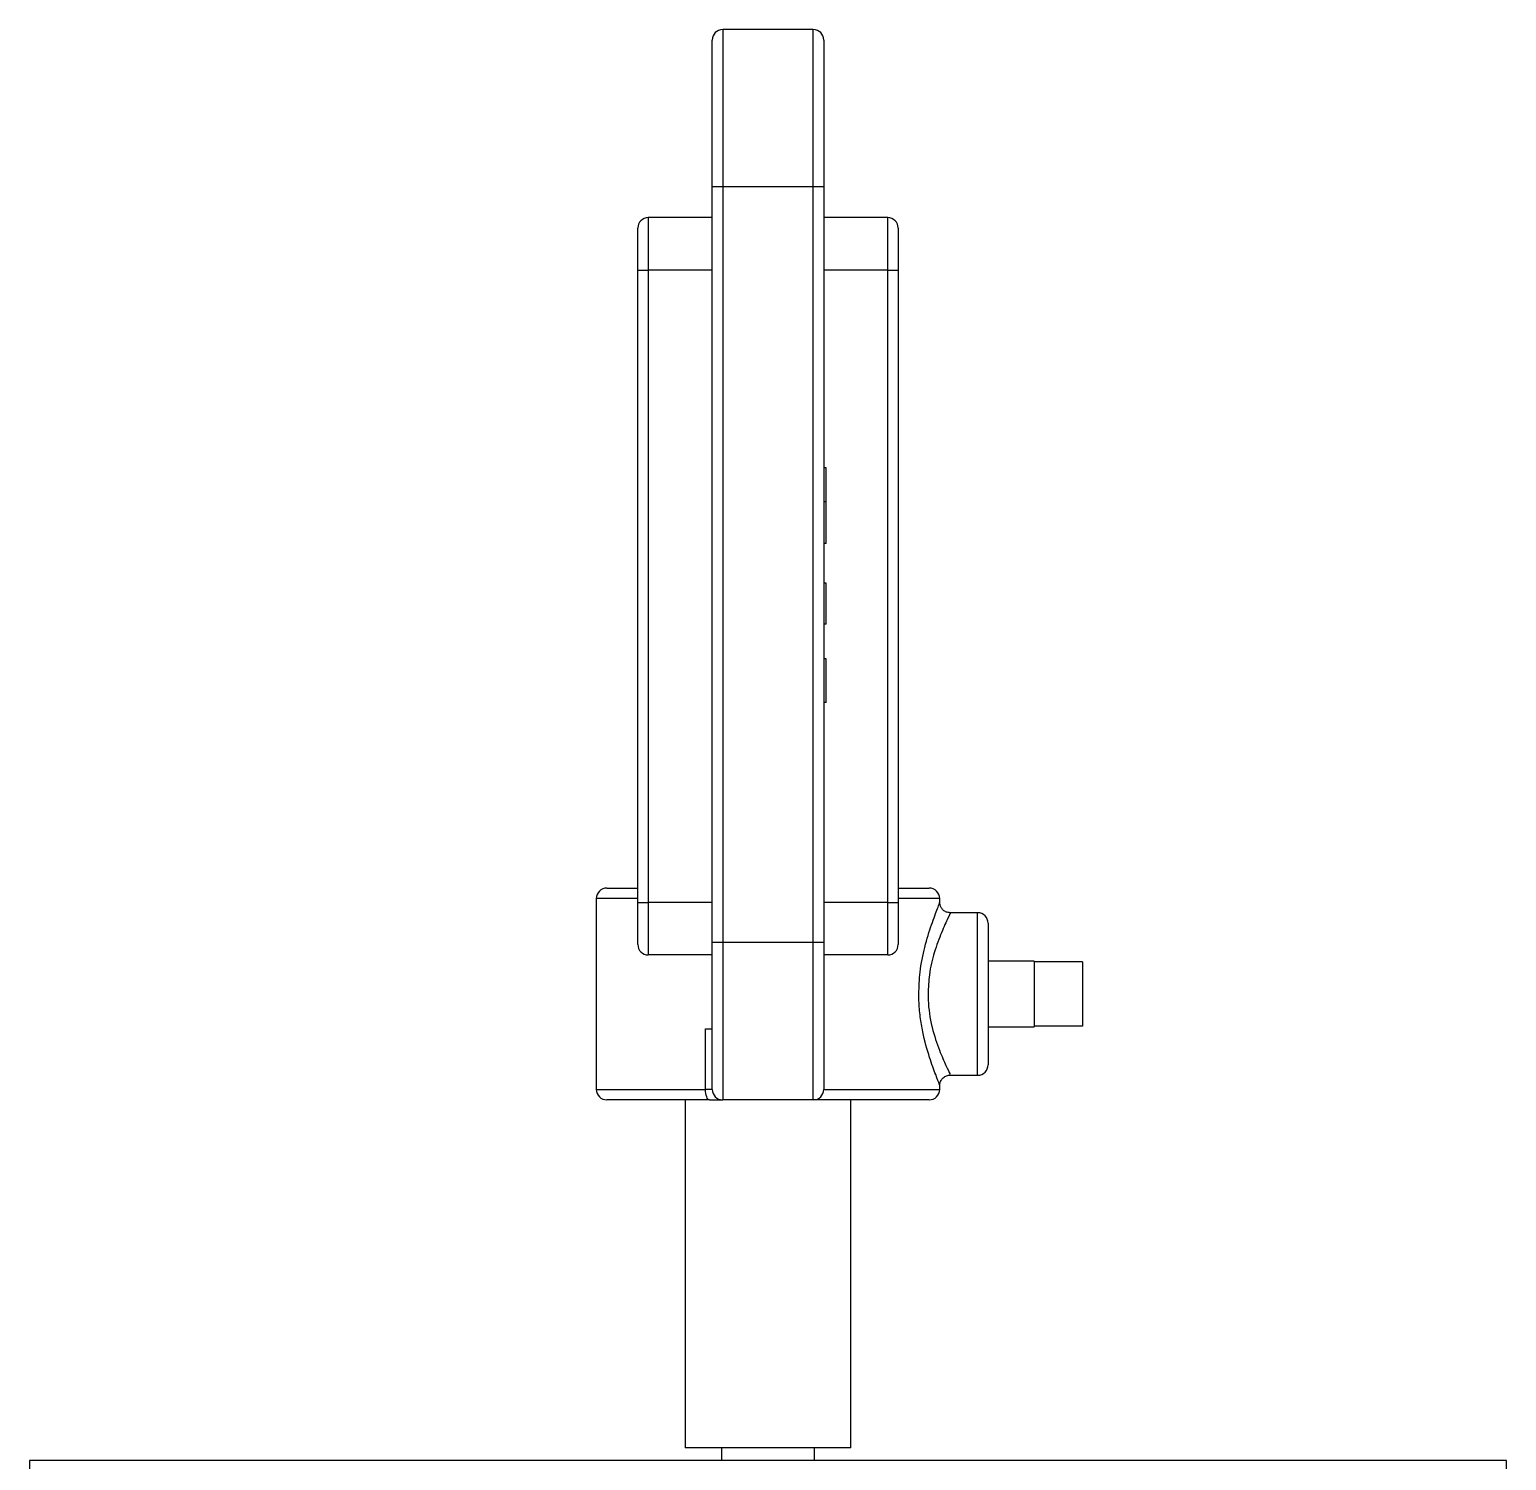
# Model space of a CAD drawing. Extents: x 14.8 to 109.8, y 1.6 to 86.6.
# Drawn here: x 100.14 to 107.19, y 45.35 to 52.18 of the extents above; entities that cross this region are included whole.
import ezdxf

# ---------------------------------------------------------------- set-up
doc = ezdxf.new("R2010")
doc.units = 0
doc.header["$MEASUREMENT"] = 0
doc.layers.add('OBJECT', color=7, linetype='CONTINUOUS')

msp = doc.modelspace()

# ---------------------------------------------------------------- linework, layer by layer
at = {"layer": 'OBJECT'}
for p, q in [((103.4505, 52.1782), (103.4505, 51.4282)), ((103.8825, 52.1782), (103.4505, 52.1782)), ((103.8825, 51.4282), (103.8825, 52.1782)), ((103.4005, 51.4282), (103.4005, 52.1282)), ((103.9325, 52.1282), (103.9325, 51.4282)), ((103.4005, 47.8232), (103.4005, 51.4282)), ((103.4505, 51.4282), (103.4005, 51.4282)), ((103.4505, 51.4282), (103.4505, 47.8232)), ((103.8825, 51.4282), (103.4505, 51.4282)), ((103.8825, 47.8232), (103.8825, 51.4282)), ((103.9325, 51.4282), (103.8825, 51.4282)), ((103.9325, 51.4282), (103.9325, 47.8232)), ((103.0455, 51.0312), (103.0455, 51.2312)), ((103.0955, 51.2812), (103.0955, 51.0312)), ((103.4005, 51.2812), (103.0955, 51.2812)), ((104.2375, 51.2812), (103.9325, 51.2812)), ((104.2375, 51.0312), (104.2375, 51.2812)), ((104.2875, 51.2312), (104.2875, 51.0312)), ((103.0455, 48.0142), (103.0455, 51.0312)), ((103.0455, 51.0312), (103.0955, 51.0312)), ((103.0955, 51.0312), (103.0955, 48.0142)), ((103.4005, 51.0312), (103.0955, 51.0312)), ((104.2375, 51.0312), (103.9325, 51.0312)), ((104.2375, 48.0142), (104.2375, 51.0312)), ((104.2375, 51.0312), (104.2875, 51.0312)), ((104.2875, 51.0312), (104.2875, 48.0142)), ((103.9445, 50.0872), (103.9325, 50.0872)), ((103.9445, 49.9258), (103.9325, 49.9258)), ((103.9445, 49.7267), (103.9325, 49.7267)), ((103.9445, 49.537), (103.9325, 49.537)), ((103.9445, 49.3425), (103.9445, 49.537)), ((103.9445, 49.3425), (103.9325, 49.3425)), ((103.9445, 49.1764), (103.9325, 49.1764)), ((103.9445, 48.9677), (103.9445, 49.1764)), ((103.9445, 48.9677), (103.9325, 48.9677)), ((102.8975, 48.0832), (103.0455, 48.0832)), ((104.2875, 48.0832), (104.4355, 48.0832)), ((102.8475, 48.0332), (102.8475, 47.1232)), ((103.0455, 48.0332), (102.8475, 48.0332)), ((103.0455, 48.0142), (103.0955, 48.0142)), ((103.0455, 47.8142), (103.0455, 48.0142)), ((103.0955, 48.0142), (103.0955, 47.7642)), ((103.4005, 48.0142), (103.0955, 48.0142)), ((104.2375, 48.0142), (103.9325, 48.0142)), ((104.2375, 48.0142), (104.2875, 48.0142)), ((104.2375, 47.7642), (104.2375, 48.0142)), ((104.4855, 48.0332), (104.2875, 48.0332)), ((104.2875, 48.0142), (104.2875, 47.8142)), ((104.4855, 48.0145), (104.4855, 48.0332)), ((104.6665, 47.9657), (104.5343, 47.9657)), ((104.6665, 47.1907), (104.6665, 47.9657)), ((104.7165, 47.9157), (104.7165, 47.2407)), ((103.4505, 47.8232), (103.4005, 47.8232)), ((103.4005, 47.1232), (103.4005, 47.8232)), ((103.4505, 47.8232), (103.4505, 47.0732)), ((103.8825, 47.8232), (103.4505, 47.8232)), ((103.8825, 47.0732), (103.8825, 47.8232)), ((103.9325, 47.8232), (103.8825, 47.8232)), ((103.9325, 47.8232), (103.9325, 47.1232)), ((103.4005, 47.7642), (103.0955, 47.7642)), ((104.2375, 47.7642), (103.9325, 47.7642)), ((104.9365, 47.7342), (104.7165, 47.7342)), ((104.9365, 47.7342), (104.9365, 47.7322)), ((105.1665, 47.7322), (104.9365, 47.7322)), ((104.9365, 47.7322), (104.9365, 47.6031)), ((105.1665, 47.7322), (105.1665, 47.4242)), ((104.9365, 47.6031), (104.9365, 47.5533)), ((104.9365, 47.5533), (104.9365, 47.4242)), ((104.7165, 47.4222), (104.9365, 47.4222)), ((104.9365, 47.4242), (104.9365, 47.4222)), ((105.1665, 47.4242), (104.9365, 47.4242)), ((103.3687, 47.1232), (103.3687, 47.4112)), ((103.3687, 47.4112), (103.4005, 47.4112)), ((104.4855, 47.1232), (104.4855, 47.1469)), ((104.5325, 47.1907), (104.6665, 47.1907)), ((102.8475, 47.1232), (103.3687, 47.1232)), ((103.3869, 47.0732), (102.8975, 47.0732)), ((103.2715, 47.0732), (103.2715, 45.4132)), ((103.4005, 47.1232), (103.3687, 47.1232)), ((103.3869, 47.0732), (103.4505, 47.0732)), ((103.8825, 47.0732), (103.4505, 47.0732)), ((104.4355, 47.0732), (103.8825, 47.0732)), ((103.9325, 47.1232), (104.4855, 47.1232)), ((104.0615, 45.4132), (104.0615, 47.0732)), ((104.0615, 45.4132), (103.2715, 45.4132)), ((103.444, 45.4132), (103.444, 45.3532)), ((103.889, 45.3532), (103.889, 45.4132)), ((100.144, 45.3532), (100.144, 45.1632)), ((107.189, 45.3532), (100.144, 45.3532)), ((107.189, 45.1632), (107.189, 45.3532))]:
    msp.add_line(p, q, dxfattribs=at)
at = {"layer": 'OBJECT', "flags": 128}
msp.add_lwpolyline([(103.3869, 47.0732), (103.3833, 47.0742), (103.3799, 47.077), (103.3768, 47.0816), (103.374, 47.0879), (103.3717, 47.0954), (103.3701, 47.1041), (103.369, 47.1135), (103.3687, 47.1232)], dxfattribs=at)
at = {"layer": 'OBJECT'}
for centre, start, end in [((103.4505, 52.1282), 90, 180), ((103.8825, 52.1282), 0, 90), ((103.0955, 51.2312), 90, 180), ((104.2375, 51.2312), 0, 90), ((102.8975, 48.0332), 90, 180), ((104.4355, 48.0332), 0, 90), ((104.6665, 47.9157), 0, 90), ((103.0955, 47.8142), 180, 270), ((104.2375, 47.8142), 270, 0), ((104.6665, 47.2407), 270, 0), ((102.8975, 47.1232), 180, 270), ((103.4505, 47.1232), 180, 270), ((103.8825, 47.1232), 270, 0), ((104.4355, 47.1232), 270, 0)]:
    msp.add_arc(centre, 0.05, start, end, dxfattribs=at)
for points, knots in [([(103.9445, 49.9258), (103.9445, 49.9431), (103.9445, 49.9777), (103.9445, 50.0373), (103.9445, 50.0683), (103.9445, 50.0872)], [0, 0, 0, 0, 0.280845, 0.561444, 1, 1, 1, 1]), ([(103.9445, 49.7267), (103.9445, 49.7301), (103.9445, 49.7368), (103.9445, 49.7916), (103.9445, 49.8575), (103.9445, 49.903), (103.9445, 49.9258)], [0, 0, 0, 0, 0.2795127, 0.5590803, 0.7793744, 1, 1, 1, 1]), ([(104.3859, 47.5782), (104.3872, 47.6131), (104.3901, 47.6912), (104.4138, 47.807), (104.4415, 47.8957), (104.4629, 47.9538), (104.4758, 47.9871), (104.4841, 48.0088), (104.4848, 48.0126), (104.4852, 48.0145)], [0, 0, 0, 0, 0.159591, 0.357039, 0.570123, 0.682326, 0.798189, 0.903653, 1, 1, 1, 1]), ([(104.5346, 47.9658), (104.5289, 47.9664), (104.517, 47.9677), (104.502, 47.9772), (104.4918, 47.9897), (104.4869, 48.0019), (104.4855, 48.0107), (104.4856, 48.0139), (104.4856, 48.0145)], [0, 0, 0, 0, 0.218892, 0.451011, 0.655867, 0.824833, 0.967984, 1, 1, 1, 1]), ([(104.5344, 47.9642), (104.5347, 47.9647), (104.5397, 47.971), (104.5263, 47.943), (104.496, 47.878), (104.4597, 47.7817), (104.4343, 47.679), (104.4312, 47.6092), (104.4298, 47.5782)], [0, 0, 0, 0, 0.018002, 0.230875, 0.4549, 0.661771, 0.849852, 1, 1, 1, 1]), ([(104.4829, 47.1469), (104.4834, 47.1467), (104.4852, 47.1463), (104.467, 47.191), (104.4364, 47.2739), (104.4078, 47.3744), (104.3919, 47.4691), (104.3865, 47.5306), (104.386, 47.5674), (104.3859, 47.5782)], [0, 0, 0, 0, 0.0918795, 0.2832935, 0.4876294, 0.7154707, 0.8309325, 0.9501949, 1, 1, 1, 1]), ([(104.4298, 47.5782), (104.43, 47.5686), (104.4307, 47.5152), (104.4395, 47.4608), (104.4591, 47.38), (104.4837, 47.308), (104.5162, 47.2347), (104.5359, 47.1941), (104.5335, 47.1951), (104.5325, 47.1955)], [0, 0, 0, 0, 0.046716, 0.25957, 0.267483, 0.487001, 0.687355, 0.876955, 1, 1, 1, 1]), ([(104.4858, 47.1466), (104.4859, 47.1471), (104.486, 47.1514), (104.4895, 47.1626), (104.4987, 47.1765), (104.5136, 47.1868), (104.526, 47.1912), (104.5321, 47.1907), (104.5322, 47.1907)], [0, 0, 0, 0, 0.0265682, 0.2369445, 0.4777158, 0.7351728, 0.9986209, 1, 1, 1, 1])]:
    msp.add_open_spline(points, degree=3, knots=knots, dxfattribs=at)

doc.saveas('drawing.dxf')
